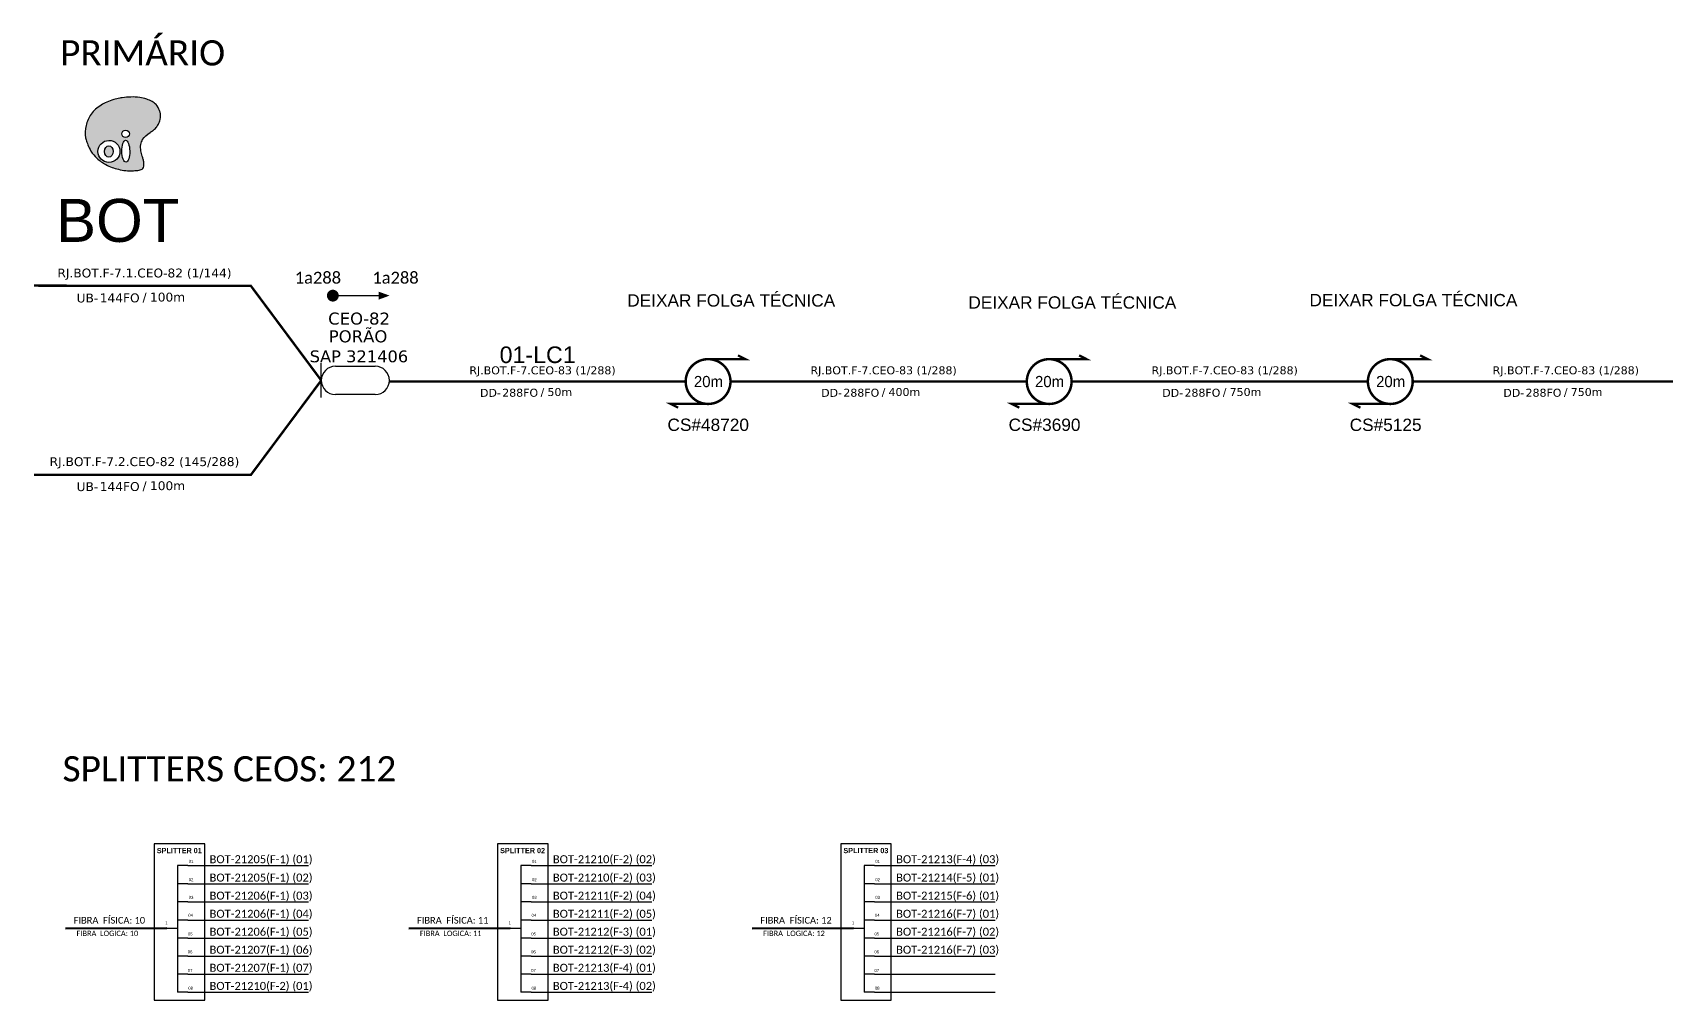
# Model space of a CAD drawing. Header units: millimetres. Extents: x 5914 to 7150, y -604 to 369.
# Drawn here: x 6028 to 6588, y 37 to 369 of the extents above; entities that cross this region are included whole.
import ezdxf
from ezdxf.enums import TextEntityAlignment as Align

# ---------------------------------------------------------------- set-up
doc = ezdxf.new("R2010")
doc.units = ezdxf.units.MM
doc.linetypes.add('ARILSUPP', pattern=[2.98, 1.42, -0.71, 0.14, -0.71])
for name, color, linetype in [('20.4-CEO', 1, 'Continuous'), ('20.5-CABO AÉREO', 1, 'Continuous'), ('LC1', 3, 'Continuous'), ('SETA', 7, 'Continuous')]:
    doc.layers.add(name, color=color, linetype=linetype)
doc.layers.add('40.1-ETIQUETAS', color=1, linetype='Continuous', lineweight=20)
doc.styles.add('ARIAL', font='arial.ttf')
doc.styles.add('siredit', font='verdana.ttf')

# ---------------------------------------------------------------- blocks, each defined once
blk = doc.blocks.new('OI')
h = blk.add_hatch(color=40)
edge = h.paths.add_edge_path()
edge.add_spline(control_points=[(4.35, -0.67), (3.92, -0.99), (3.26, -1.5), (2.81, -2.59), (2.9, -3.5), (3.06, -4.27), (3.31, -4.85), (3.37, -5.39), (3.4, -5.88), (3.2, -6.4), (2.54, -6.61), (1.65, -6.63), (0.55, -6.67), (-0.56, -6.42), (-1.61, -6.14), (-2.77, -5.61), (-3.92, -4.77), (-4.89, -3.7), (-5.34, -2.65), (-5.6, -1.94), (-5.85, -0.96), (-5.71, 0.47), (-5.1, 2.02), (-4.14, 3.02), (-3.3, 3.61), (-2.37, 4.16), (-1.36, 4.44), (-0.56, 4.7), (0.79, 4.85), (2.24, 4.97), (3.79, 4.57), (4.67, 4.21), (5.44, 3.65), (5.76, 2.99), (6.03, 2.21), (6.01, 1.46), (5.72, 0.64), (5.31, 0.08), (4.88, -0.38), (4.51, -0.55), (4.35, -0.67)], knot_values=[0, 0, 0, 0, 1.60434, 2.417191, 3.427595, 4.282808, 4.776746, 5.304182, 5.888771, 6.258406, 6.858137, 7.79129, 8.986195, 10.124242, 11.187857, 12.242908, 13.953784, 15.414161, 16.515391, 17.349188, 17.675853, 19.552021, 21.515531, 22.568638, 23.63245, 24.621084, 25.782718, 26.745347, 27.142653, 29.870543, 31.004649, 31.921532, 32.709589, 33.801391, 34.042471, 35.192333, 35.971461, 36.628871, 37.254359, 37.836911, 37.836911, 37.836911, 37.836911], degree=3, periodic=0)
h.paths.add_polyline_path([(1.13, -0.87, -1), (-0.04, -0.87, -1)], flags=16)
edge = h.paths.add_edge_path(flags=16)
edge.add_ellipse((0.56, -3.59), major_axis=(-0.02, 1.71), ratio=0.361305, start_angle=0, end_angle=360)
h.paths.add_polyline_path([(-0.36, -3.62, -1), (-3.8, -3.62, -1)], flags=16)
edge = h.paths.add_edge_path(flags=0)
edge.add_ellipse((-2.08, -3.62), major_axis=(0, 0.885), ratio=0.758294, start_angle=0, end_angle=360)
at = {"color": 40}
for centre, radius in [((-2.08, -3.62), 1.72), ((0.54, -0.87), 0.587)]:
    blk.add_circle(centre, radius, dxfattribs=at)
blk.add_ellipse((0.56, -3.59), major_axis=(-0.02, 1.71), ratio=0.361305, dxfattribs=at)
blk.add_ellipse((-2.08, -3.62), major_axis=(0, 0.885), ratio=0.758294, start_param=-3.141592653589792, end_param=3.141592653589792, dxfattribs=at)
at = {"color": 40, "start_tangent": (-0.800898, -0.598801), "end_tangent": (-0.800898, -0.598801)}
blk.add_spline([(4.35, -0.67), (3.2, -1.78), (2.9, -2.54), (2.92, -3.55), (3.12, -4.38), (3.28, -4.85), (3.37, -5.37), (3.35, -5.95), (3.2, -6.29), (2.66, -6.55), (1.73, -6.63), (0.54, -6.62), (-0.58, -6.41), (-1.6, -6.11), (-2.56, -5.67), (-3.95, -4.67), (-4.89, -3.56), (-5.37, -2.56), (-5.64, -1.78), (-5.72, -1.46), (-5.63, 0.42), (-4.84, 2.22), (-4.13, 2.99), (-3.27, 3.62), (-2.4, 4.09), (-1.3, 4.47), (-0.37, 4.72), (0.02, 4.77), (2.75, 4.8), (3.85, 4.53), (4.69, 4.16), (5.31, 3.68), (5.85, 2.73), (5.93, 2.5), (5.94, 1.35), (5.67, 0.62), (5.29, 0.08), (4.84, -0.36), (4.35, -0.67)], degree=3, dxfattribs=at)
blk = doc.blocks.new('ETIQUETA_RS5F')
at = {"layer": '40.1-ETIQUETAS', "color": 0, "style": 'siredit'}
blk.add_text('/', height=1.5, dxfattribs=at).set_placement((1.55, -1.95), align=Align.MIDDLE_RIGHT)
for tag, p in [('ETIQUETA_R_SECUNDARIA', (1.18, 2.1)), ('ETIQUETA_R_PRIMARIA', (1.18, 4.1)), ('F_ATIVAS/F_MORTAS', (1.11, -4.24))]:
    blk.add_attdef(tag, text='', height=1.5, dxfattribs=at).set_placement(p, align=Align.MIDDLE_CENTER)
for tag, p in [('TIPO_CABO', (-6.62, -2.12)), ('CAP_CABO', (0.37, -2.09))]:
    blk.add_attdef(tag, text='', height=1.5, dxfattribs=at).set_placement(p, align=Align.MIDDLE_RIGHT)
blk.add_attdef('METROS', text='', height=1.5, dxfattribs=at).set_placement((2.11, -1.95), align=Align.MIDDLE_LEFT)
for tag, p in [('FUSÃO_1', (0.82, -8.39)), ('FUSÃO_2', (0.82, -10.6)), ('FUSÃO_3', (0.82, -12.93)), ('FUSÃO_4', (0.82, -15.14)), ('FUSÃO_5', (0.82, -17.16))]:
    blk.add_attdef(tag, text='', height=1.5, dxfattribs=at).set_placement(p, align=Align.CENTER)

msp = doc.modelspace()

# ---------------------------------------------------------------- linework, layer by layer
at = {"color": 7, "linetype": 'Continuous'}
for p, q in [((6077.61, 83.51), (6077.61, 40.08)), ((6081.12, 83.51), (6077.61, 83.51)), ((6195.32, 83.51), (6195.32, 40.08)), ((6198.84, 83.51), (6195.32, 83.51)), ((6313.03, 83.51), (6313.03, 40.08)), ((6316.55, 83.51), (6313.03, 83.51)), ((6081.12, 77.22), (6077.61, 77.22)), ((6198.84, 77.22), (6195.32, 77.22)), ((6316.55, 77.22), (6313.03, 77.22)), ((6081.12, 71.03), (6077.61, 71.03)), ((6198.84, 71.03), (6195.32, 71.03)), ((6316.55, 71.03), (6313.03, 71.03)), ((6073.96, 62.08), (6077.59, 62.08)), ((6081.12, 64.81), (6077.61, 64.81)), ((6191.67, 62.08), (6195.3, 62.08)), ((6198.84, 64.81), (6195.32, 64.81)), ((6309.38, 62.08), (6313.02, 62.08)), ((6316.55, 64.81), (6313.03, 64.81)), ((6081.12, 58.65), (6077.61, 58.65)), ((6198.84, 58.65), (6195.32, 58.65)), ((6316.55, 58.65), (6313.03, 58.65)), ((6081.12, 52.48), (6077.61, 52.48)), ((6198.84, 52.48), (6195.32, 52.48)), ((6316.55, 52.48), (6313.03, 52.48)), ((6081.12, 46.29), (6077.61, 46.29)), ((6198.84, 46.29), (6195.32, 46.29)), ((6316.55, 46.29), (6313.03, 46.29)), ((6081.12, 40.08), (6077.61, 40.08)), ((6198.84, 40.08), (6195.32, 40.08)), ((6316.55, 40.08), (6313.03, 40.08))]:
    msp.add_line(p, q, dxfattribs=at)
at = {"color": 10, "linetype": 'Continuous'}
for p, q in [((6081.12, 83.51), (6122.5, 83.49)), ((6198.84, 83.51), (6240.21, 83.49)), ((6316.55, 83.51), (6357.92, 83.49)), ((6081.12, 77.22), (6122.5, 77.21)), ((6198.84, 77.22), (6240.21, 77.21)), ((6316.55, 77.22), (6357.92, 77.21)), ((6081.12, 71.03), (6122.5, 71.02)), ((6198.84, 71.03), (6240.21, 71.02)), ((6316.55, 71.03), (6357.92, 71.02)), ((6081.12, 64.81), (6122.5, 64.8)), ((6198.84, 64.81), (6240.21, 64.8)), ((6316.55, 64.81), (6357.92, 64.8)), ((6081.12, 58.66), (6122.5, 58.65)), ((6198.84, 58.66), (6240.21, 58.65)), ((6316.55, 58.66), (6357.92, 58.65)), ((6081.12, 52.48), (6122.5, 52.47)), ((6198.84, 52.48), (6240.21, 52.47)), ((6316.55, 52.48), (6357.92, 52.47)), ((6081.12, 46.29), (6122.5, 46.28)), ((6198.84, 46.29), (6240.21, 46.28)), ((6316.55, 46.29), (6357.92, 46.28)), ((6081.12, 40.08), (6122.5, 40.06)), ((6198.84, 40.08), (6240.21, 40.06)), ((6316.55, 40.08), (6357.92, 40.06))]:
    msp.add_line(p, q, dxfattribs=at)
at = {"color": 1, "linetype": 'Continuous', "lineweight": 60}
for p, q in [((6073.96, 62.08), (6039.17, 61.97)), ((6191.67, 62.08), (6156.89, 61.97)), ((6309.38, 62.08), (6274.6, 61.97))]:
    msp.add_line(p, q, dxfattribs=at)
at = {"color": 7, "const_width": 2.03}
msp.add_lwpolyline([(6129.84, 278.88, 1), (6131.87, 278.89, 1)], format="xyb", close=True, dxfattribs=at)
at = {"color": 1, "const_width": 0.8}
for points in [[(6259.52, 257.11), (6272.32, 257.11), (6269.76, 258.39)], [(6376.48, 257.11), (6389.28, 257.11), (6386.72, 258.39)], [(6493.44, 257.11), (6506.24, 257.11), (6503.68, 258.39)], [(6259.52, 241.75), (6246.72, 241.75), (6249.28, 240.47)], [(6376.48, 241.75), (6363.68, 241.75), (6366.24, 240.47)], [(6493.44, 241.75), (6480.64, 241.75), (6483.2, 240.47)]]:
    msp.add_lwpolyline(points, dxfattribs=at)
at = {"color": 1, "const_width": 0.853}
for points in [[(6259.52, 257.11, 1.000012), (6259.52, 241.75, 0.999978)], [(6376.48, 257.11, 1.000012), (6376.48, 241.75, 0.999978)], [(6493.44, 257.11, 1.000012), (6493.44, 241.75, 0.999978)]]:
    msp.add_lwpolyline(points, format="xyb", close=True, dxfattribs=at)
at = {"color": 7}
for points in [[(6069.64, 37.3), (6086.92, 37.3), (6086.92, 90.95), (6069.64, 90.95)], [(6187.35, 37.3), (6204.63, 37.3), (6204.63, 90.95), (6187.35, 90.95)], [(6305.06, 37.3), (6322.34, 37.3), (6322.34, 90.95), (6305.06, 90.95)]]:
    msp.add_lwpolyline(points, close=True, dxfattribs=at)
at = {"layer": '20.4-CEO', "color": 1}
for p, q in [((6131.75, 254.69), (6145.39, 254.69)), ((6145.39, 244.96), (6131.75, 244.96))]:
    msp.add_line(p, q, dxfattribs=at)
at = {"layer": '20.4-CEO', "color": 1, "const_width": 0.813}
for points in [[(6028.34, 282.31), (6102.76, 282.21), (6126.88, 249.82)], [(6028.34, 217.48), (6102.76, 217.45), (6126.88, 249.82)]]:
    msp.add_lwpolyline(points, dxfattribs=at)
at = {"layer": '20.4-CEO', "color": 1}
msp.add_lwpolyline([(6126.88, 243.96), (6126.88, 255.69)], dxfattribs=at)
for centre, start, end in [((6131.75, 249.82), 90, 270), ((6145.39, 249.82), 270, 90)]:
    msp.add_arc(centre, 4.86, start, end, dxfattribs=at)
at = {"layer": '20.5-CABO AÉREO', "color": 1, "ltscale": 8, "const_width": 0.813}
for points in [[(6150.24, 249.43), (6251.84, 249.43)], [(6267.2, 249.43), (6368.8, 249.43)], [(6384.16, 249.43), (6485.76, 249.43)], [(6501.12, 249.43), (6602.72, 249.43)]]:
    msp.add_lwpolyline(points, dxfattribs=at)
at = {"layer": 'SETA', "color": 7}
msp.add_lwpolyline([(6130.85, 278.88), (6148.53, 278.88)], dxfattribs=at)
msp.add_solid([(6146.58, 280.24), (6150.31, 278.9), (6146.6, 277.53)], dxfattribs=at)

# ---------------------------------------------------------------- block references
at = {"color": 5, "xscale": 2.195167132795981, "yscale": 2.195167099909799, "zscale": 2.195167111928699, "rotation": 0.1532885625447552}
msp.add_blockref('OI', (6058.61, 336.27), dxfattribs=at)
at = {"layer": '40.1-ETIQUETAS', "color": 7}
ref = msp.add_blockref('ETIQUETA_RS5F', (6063.86, 282.37), dxfattribs=dict(at, xscale=2.032, yscale=2.032, zscale=2.032))
ref.add_attrib('ETIQUETA_R_SECUNDARIA', 'RJ.BOT.F-7.1.CEO-82 (1/144)', dxfattribs={"color": 0, "height": 3.048, "style": 'siredit'}).set_placement((6066.26, 286.64), align=Align.MIDDLE_CENTER)
ref.add_attrib('TIPO_CABO', 'UB-', dxfattribs={"color": 0, "height": 3.048, "style": 'siredit'}).set_placement((6050.42, 278.07), align=Align.MIDDLE_RIGHT)
ref.add_attrib('CAP_CABO', '144FO', dxfattribs={"color": 0, "height": 3.048, "style": 'siredit'}).set_placement((6064.6, 278.11), align=Align.MIDDLE_RIGHT)
ref.add_attrib('METROS', '100m', dxfattribs={"color": 0, "height": 3.048, "style": 'siredit'}).set_placement((6068.15, 278.39), align=Align.MIDDLE_LEFT)
ref = msp.add_blockref('ETIQUETA_RS5F', (6200.52, 249.43), dxfattribs=dict(at, xscale=1.828800000000012, yscale=1.828800000000012, zscale=1.828800000000012))
ref.add_attrib('ETIQUETA_R_SECUNDARIA', 'RJ.BOT.F-7.CEO-83 (1/288)', dxfattribs={"color": 0, "height": 2.7432, "style": 'siredit'}).set_placement((6202.74, 253.28), align=Align.MIDDLE_CENTER)
ref.add_attrib('TIPO_CABO', 'DD-', dxfattribs={"color": 0, "height": 2.743, "style": 'siredit'}).set_placement((6188.47, 245.56), align=Align.MIDDLE_RIGHT)
ref.add_attrib('CAP_CABO', '288FO', dxfattribs={"color": 0, "height": 2.743, "style": 'siredit'}).set_placement((6201.24, 245.6), align=Align.MIDDLE_RIGHT)
ref.add_attrib('METROS', '50m', dxfattribs={"color": 0, "height": 2.743, "style": 'siredit'}).set_placement((6204.44, 245.85), align=Align.MIDDLE_LEFT)
ref = msp.add_blockref('ETIQUETA_RS5F', (6317.48, 249.43), dxfattribs=dict(at, xscale=1.828800000000012, yscale=1.828800000000012, zscale=1.828800000000012))
ref.add_attrib('ETIQUETA_R_SECUNDARIA', 'RJ.BOT.F-7.CEO-83 (1/288)', dxfattribs={"color": 0, "height": 2.7432, "style": 'siredit'}).set_placement((6319.7, 253.28), align=Align.MIDDLE_CENTER)
ref.add_attrib('TIPO_CABO', 'DD-', dxfattribs={"color": 0, "height": 2.743, "style": 'siredit'}).set_placement((6305.44, 245.56), align=Align.MIDDLE_RIGHT)
ref.add_attrib('CAP_CABO', '288FO', dxfattribs={"color": 0, "height": 2.743, "style": 'siredit'}).set_placement((6318.21, 245.6), align=Align.MIDDLE_RIGHT)
ref.add_attrib('METROS', '400m', dxfattribs={"color": 0, "height": 2.743, "style": 'siredit'}).set_placement((6321.4, 245.85), align=Align.MIDDLE_LEFT)
ref = msp.add_blockref('ETIQUETA_RS5F', (6434.44, 249.43), dxfattribs=dict(at, xscale=1.828800000000012, yscale=1.828800000000012, zscale=1.828800000000012))
ref.add_attrib('ETIQUETA_R_SECUNDARIA', 'RJ.BOT.F-7.CEO-83 (1/288)', dxfattribs={"color": 0, "height": 2.7432, "style": 'siredit'}).set_placement((6436.66, 253.28), align=Align.MIDDLE_CENTER)
ref.add_attrib('TIPO_CABO', 'DD-', dxfattribs={"color": 0, "height": 2.743, "style": 'siredit'}).set_placement((6422.4, 245.56), align=Align.MIDDLE_RIGHT)
ref.add_attrib('CAP_CABO', '288FO', dxfattribs={"color": 0, "height": 2.743, "style": 'siredit'}).set_placement((6435.17, 245.6), align=Align.MIDDLE_RIGHT)
ref.add_attrib('METROS', '750m', dxfattribs={"color": 0, "height": 2.743, "style": 'siredit'}).set_placement((6438.36, 245.85), align=Align.MIDDLE_LEFT)
ref = msp.add_blockref('ETIQUETA_RS5F', (6551.4, 249.43), dxfattribs=dict(at, xscale=1.828800000000012, yscale=1.828800000000012, zscale=1.828800000000012))
ref.add_attrib('ETIQUETA_R_SECUNDARIA', 'RJ.BOT.F-7.CEO-83 (1/288)', dxfattribs={"color": 0, "height": 2.7432, "style": 'siredit'}).set_placement((6553.62, 253.28), align=Align.MIDDLE_CENTER)
ref.add_attrib('TIPO_CABO', 'DD-', dxfattribs={"color": 0, "height": 2.743, "style": 'siredit'}).set_placement((6539.36, 245.56), align=Align.MIDDLE_RIGHT)
ref.add_attrib('CAP_CABO', '288FO', dxfattribs={"color": 0, "height": 2.743, "style": 'siredit'}).set_placement((6552.13, 245.6), align=Align.MIDDLE_RIGHT)
ref.add_attrib('METROS', '750m', dxfattribs={"color": 0, "height": 2.743, "style": 'siredit'}).set_placement((6555.32, 245.85), align=Align.MIDDLE_LEFT)
ref = msp.add_blockref('ETIQUETA_RS5F', (6063.86, 217.7), dxfattribs=dict(at, xscale=2.032, yscale=2.032, zscale=2.032))
ref.add_attrib('ETIQUETA_R_SECUNDARIA', 'RJ.BOT.F-7.2.CEO-82 (145/288)', dxfattribs={"color": 0, "height": 3.048, "style": 'siredit'}).set_placement((6066.26, 221.97), align=Align.MIDDLE_CENTER)
ref.add_attrib('TIPO_CABO', 'UB-', dxfattribs={"color": 0, "height": 3.048, "style": 'siredit'}).set_placement((6050.42, 213.4), align=Align.MIDDLE_RIGHT)
ref.add_attrib('CAP_CABO', '144FO', dxfattribs={"color": 0, "height": 3.048, "style": 'siredit'}).set_placement((6064.6, 213.44), align=Align.MIDDLE_RIGHT)
ref.add_attrib('METROS', '100m', dxfattribs={"color": 0, "height": 3.048, "style": 'siredit'}).set_placement((6068.15, 213.72), align=Align.MIDDLE_LEFT)

# ---------------------------------------------------------------- texts
at = {"color": 7, "style": 'ARIAL'}
msp.add_text('BOT', height=14.748, dxfattribs=at).set_placement((6035.92, 297.3))
for s, height, p in [('DEIXAR FOLGA TÉCNICA', 4.2336, (6231.8, 275.13)), ('DEIXAR FOLGA TÉCNICA', 4.2336, (6465.72, 275.24)), ('DEIXAR FOLGA TÉCNICA', 4.2336, (6348.76, 274.43)), ('CS#48720', 4.234, (6245.59, 232.49)), ('CS#3690', 4.234, (6362.55, 232.49)), ('CS#5125', 4.234, (6479.51, 232.48))]:
    msp.add_text(s, height=height, rotation=359.9867, dxfattribs=at).set_placement(p)
at = {"color": 7}
for p in [(6254.65, 247.51), (6371.61, 247.51), (6488.57, 247.51)]:
    msp.add_text('20m', height=3.84, dxfattribs=at).set_placement(p)
at = {"attachment_point": 5}
for s, insert, char_height, width in [('\\C7;\\fCalibri|b0|i0|c0|p34;PRIMÁRIO', (6065.63, 362.06), 8.64, 131.666), ('\\C7;\\fCalibri|b0|i0|c0|p34;SPLITTERS CEOS: 212', (6095.39, 116.61), 8.64, 131.666), ('{\\fArial|b1|i0|c0|p34;\\C10;SPLITTER 01}', (6078.2, 88.62), 1.7753, 17.28), ('\\C7;\\fArial|b0|i0;\\H0.578704x;01 ', (6082.24, 84.93), 1.7753, 3.7582), ('\\C7;\\fCalibri|b0|i0|c0|p34;BOT-21205(F-1) (01)', (6106.25, 85.37), 2.7432, 40.9104), ('{\\fArial|b1|i0|c0|p34;\\C10;SPLITTER 02}', (6195.91, 88.62), 1.7753, 17.28), ('\\C7;\\fArial|b0|i0;\\H0.578704x;01 ', (6199.95, 84.93), 1.7753, 3.7582), ('\\C7;\\fCalibri|b0|i0|c0|p34;BOT-21210(F-2) (02)', (6223.96, 85.37), 2.7432, 40.9104), ('\\C10;\\fArial|b1|i0|c0|p34;SPLITTER 03', (6313.63, 88.62), 1.7753, 17.28), ('\\C7;\\fArial|b0|i0;\\H0.578704x;01 ', (6317.67, 84.93), 1.7753, 3.7582), ('\\C7;\\fCalibri|b0|i0|c0|p34;BOT-21213(F-4) (03)', (6341.67, 85.37), 2.7432, 40.9104), ('\\C7;\\fArial|b0|i0|;\\H1.0273588255048;02 ', (6082.24, 78.65), 1.7753, 3.7582), ('\\C7;\\fCalibri|b0|i0|c0|p34;BOT-21205(F-1) (02)', (6106.25, 79.08), 2.7432, 40.9104), ('\\C7;\\fArial|b0|i0|;\\H1.0273588255048;02 ', (6199.95, 78.65), 1.7753, 3.7582), ('\\C7;\\fCalibri|b0|i0|c0|p34;BOT-21210(F-2) (03)', (6223.96, 79.08), 2.7432, 40.9104), ('\\C7;\\fArial|b0|i0|;\\H1.0273588255048;02 ', (6317.67, 78.65), 1.7753, 3.7582), ('\\C7;\\fCalibri|b0|i0|c0|p34;BOT-21214(F-5) (01)', (6341.67, 79.08), 2.7432, 40.9104), ('\\C7;\\fArial|b0|i0|;\\H1.0273588255048;03 ', (6082.24, 72.59), 1.7753, 3.456), ('\\C7;\\fCalibri|b0|i0|c0|p34;BOT-21206(F-1) (03)', (6106.25, 72.89), 2.7432, 40.9104), ('\\C7;\\fArial|b0|i0|;\\H1.0273588255048;03 ', (6199.95, 72.59), 1.7753, 3.456), ('\\C7;\\fCalibri|b0|i0|c0|p34;BOT-21211(F-2) (04)', (6223.96, 72.89), 2.7432, 40.9104), ('\\C7;\\fArial|b0|i0|;\\H1.0273588255048;03 ', (6317.67, 72.59), 1.7753, 3.456), ('\\C7;\\fCalibri|b0|i0|c0|p34;BOT-21215(F-6) (01)', (6341.66, 72.89), 2.7432, 40.9104), ('\\C7;\\fCalibri|b0|i0|c0|p34;BOT-21206(F-1) (04)', (6106.25, 66.67), 2.7432, 40.9104), ('\\C7;\\fCalibri|b0|i0|c0|p34;BOT-21211(F-2) (05)', (6223.96, 66.67), 2.7432, 40.9104), ('\\C7;\\fCalibri|b0|i0|c0|p34;BOT-21216(F-7) (01)', (6341.66, 66.67), 2.7432, 40.9104), ('\\C7;\\fCalibri|b0|i0|c0|p34;FIBRA  FÍSICA: 10', (6054.24, 64.73), 2.2859, 34.56), ('\\C7;\\fArial|b0|i0|;\\H1.0273588255048;1', (6073.79, 63.9), 1.7753, 1.7584), ('\\C7;\\fArial|b0|i0|;\\H1.0273588255048;04 ', (6082.09, 66.44), 1.7753, 3.7582), ('\\C7;\\fCalibri|b0|i0|c0|p34;BOT-21206(F-1) (05)', (6106.25, 60.52), 2.7432, 40.9104), ('\\C7;\\fCalibri|b0|i0|c0|p34;FIBRA  FÍSICA: 11', (6171.96, 64.73), 2.2859, 34.56), ('\\C7;\\fArial|b0|i0|;\\H1.0273588255048;1', (6191.5, 63.9), 1.7753, 1.7584), ('\\C7;\\fArial|b0|i0|;\\H1.0273588255048;04 ', (6199.8, 66.44), 1.7753, 3.7582), ('\\C7;\\fCalibri|b0|i0|c0|p34;BOT-21212(F-3) (01)', (6223.95, 60.52), 2.7432, 40.9104), ('\\C7;\\fCalibri|b0|i0|c0|p34;FIBRA  FÍSICA: 12', (6289.67, 64.73), 2.2859, 34.56), ('\\C7;\\fArial|b0|i0|;\\H1.0273588255048;1', (6309.22, 63.9), 1.7753, 1.7584), ('\\C7;\\fArial|b0|i0|;\\H1.0273588255048;04 ', (6317.51, 66.44), 1.7753, 3.7582), ('\\C7;\\fCalibri|b0|i0|c0|p34;BOT-21216(F-7) (02)', (6341.66, 60.52), 2.7432, 40.9104), ('\\C7;\\fCalibri|b0|i0|c0|p34;FIBRA  LOGICA: 10', (6053.55, 60.23), 1.8289, 34.56), ('\\C7;\\fArial|b0|i0|;\\H1.0273588255048;05 ', (6081.96, 60.04), 1.7753, 4.6222), ('\\C7;\\fCalibri|b0|i0|c0|p34;BOT-21207(F-1) (06)', (6106.24, 54.34), 2.7432, 40.9104), ('\\C7;\\fCalibri|b0|i0|c0|p34;FIBRA  LOGICA: 11', (6171.26, 60.23), 1.8289, 34.56), ('\\C7;\\fArial|b0|i0|;\\H1.0273588255048;05 ', (6199.67, 60.04), 1.7753, 4.6222), ('\\C7;\\fCalibri|b0|i0|c0|p34;BOT-21212(F-3) (02)', (6223.95, 54.34), 2.7432, 40.9104), ('\\C7;\\fCalibri|b0|i0|c0|p34;FIBRA  LOGICA: 12', (6288.98, 60.23), 1.8289, 34.56), ('\\C7;\\fArial|b0|i0|;\\H1.0273588255048;05 ', (6317.38, 60.04), 1.7753, 4.6222), ('\\C7;\\fCalibri|b0|i0|c0|p34;BOT-21216(F-7) (03)', (6341.66, 54.34), 2.7432, 40.9104), ('\\C7;\\fArial|b0|i0|;\\H1.0273588255048;06 ', (6081.91, 53.91), 1.7753, 3.7582), ('\\C7;\\fArial|b0|i0|;\\H1.0273588255048;06 ', (6199.62, 53.91), 1.7753, 3.7582), ('\\C7;\\fArial|b0|i0|;\\H1.0273588255048;06 ', (6317.34, 53.91), 1.7753, 3.7582), ('\\C7;\\fArial|b0|i0|;\\H1.0273588255048;07 ', (6081.93, 47.53), 1.7753, 3.7582), ('\\C7;\\fCalibri|b0|i0|c0|p34;BOT-21207(F-1) (07)', (6106.24, 48.15), 2.7432, 40.9104), ('\\C7;\\fArial|b0|i0|;\\H1.0273588255048;07 ', (6199.65, 47.53), 1.7753, 3.7582), ('\\C7;\\fCalibri|b0|i0|c0|p34;BOT-21213(F-4) (01)', (6223.95, 48.15), 2.7432, 40.9104), ('\\C7;\\fArial|b0|i0|;\\H1.0273588255048;07 ', (6317.36, 47.53), 1.7753, 3.7582), ('\\C7;\\fArial|b0|i0|;\\H1.0273588255048;08 ', (6082.09, 41.46), 1.7753, 3.7582), ('\\C7;\\fCalibri|b0|i0|c0|p34;BOT-21210(F-2) (01)', (6106.24, 41.94), 2.7432, 40.9104), ('\\C7;\\fArial|b0|i0|;\\H1.0273588255048;08 ', (6199.8, 41.46), 1.7753, 3.7582), ('\\C7;\\fCalibri|b0|i0|c0|p34;BOT-21213(F-4) (02)', (6223.95, 41.94), 2.7432, 40.9104), ('\\C7;\\fArial|b0|i0|;\\H1.0273588255048;08 ', (6317.51, 41.46), 1.7753, 3.7582)]:
    msp.add_mtext(s, dxfattribs=dict(at, insert=insert, char_height=char_height, width=width))
at = {"color": 5, "char_height": 4.064, "width": 300.012, "attachment_point": 5, "rotation": 359.9166}
for insert in [(6125.73, 285.01), (6152.34, 285.01)]:
    msp.add_mtext('{\\fCalibri|b0|i0|c0|p34;\\C256;1a288}', dxfattribs=dict(at, insert=insert))
at = {"layer": '20.4-CEO', "color": 7, "style": 'siredit'}
for s, height, p in [('CEO-82', 4.12, (6139.85, 271.02)), ('PORÃO', 4.12, (6139.5, 264.93)), ('          SAP 321406', 4.064, (6130.94, 258.07))]:
    msp.add_text(s, height=height, dxfattribs=at).set_placement(p, align=Align.MIDDLE_CENTER)
at = {"layer": 'LC1', "color": 7, "linetype": 'ARILSUPP', "style": 'ARIAL'}
msp.add_text('01-LC1', height=5.69, dxfattribs=at).set_placement((6201.08, 258.61), align=Align.MIDDLE_CENTER)

doc.saveas('drawing.dxf')
